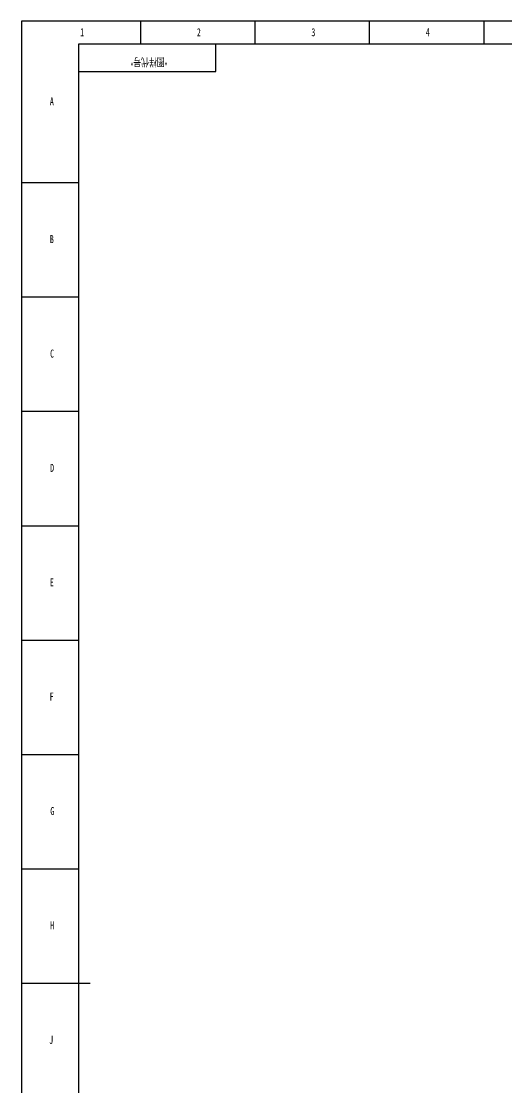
# Model space of a CAD drawing. Header units: millimetres. Extents: x 0 to 1189, y 0 to 841.
# Drawn here: x 0 to 212, y 374.8 to 841 of the extents above; entities that cross this region are included whole.
import ezdxf

# ---------------------------------------------------------------- set-up
doc = ezdxf.new("R2010")
doc.units = ezdxf.units.MM
for name, color, linetype in [('10', 7, 'Continuous'), ('5', 7, 'Continuous'), ('SLD-0', 7, 'Continuous')]:
    doc.layers.add(name, color=color, linetype=linetype)
doc.styles.add('SLDTEXTSTYLE0', font='TXT', dxfattribs={"width": 0.7, "bigfont": 'bigfont'})
doc.styles.add('SLDTEXTSTYLE5', font='TXT', dxfattribs={"width": 0.7})

msp = doc.modelspace()

# ---------------------------------------------------------------- linework, layer by layer
at = {"layer": '5', "color": 7}
for p, q in [((1189, 841), (0, 841)), ((0, 841), (0, 0))]:
    msp.add_line(p, q, dxfattribs=at)
at = {"layer": '5'}
for p, q in [((52, 841), (52, 831.05)), ((102, 841), (102, 831.05)), ((152, 841), (152, 831.05)), ((202, 841), (202, 831.05)), ((0, 770.5), (25, 770.5)), ((0, 720.5), (25, 720.5)), ((0, 670.5), (25, 670.5)), ((0, 620.5), (25, 620.5)), ((0, 570.5), (25, 570.5)), ((0, 520.5), (25, 520.5)), ((0, 470.5), (25, 470.5))]:
    msp.add_line(p, q, dxfattribs=at)
at = {"layer": '5', "color": 7, "lineweight": 25}
for p, q in [((1179, 831.05), (25, 831.05)), ((25, 831.05), (25, 10)), ((85, 819), (85, 831)), ((25, 819), (85, 819))]:
    msp.add_line(p, q, dxfattribs=at)
at = {"layer": '5', "lineweight": 25}
msp.add_line((0, 420.5), (30, 420.5), dxfattribs=at)

# ---------------------------------------------------------------- texts
at = {"layer": '10', "char_height": 3.5, "attachment_point": 2, "style": 'SLDTEXTSTYLE5'}
for s, insert in [('1', (26.544, 837.993)), ('2', (77.544, 837.993)), ('3', (127.544, 837.993)), ('4', (177.544, 837.993)), ('A', (13.32, 807.743)), ('B', (13.32, 747.534)), ('C', (13.427, 697.493)), ('D', (13.43, 647.534)), ('E', (13.318, 597.493)), ('F', (13.224, 547.534)), ('G', (13.539, 497.493)), ('H', (13.43, 447.534)), ('J', (13.015, 397.493))]:
    msp.add_mtext(s, dxfattribs=dict(at, insert=insert))
at = {"layer": 'SLD-0', "insert": (55.757, 821.738), "char_height": 3.5, "attachment_point": 2, "rotation": 180, "style": 'SLDTEXTSTYLE0'}
msp.add_mtext('“图样代号”', dxfattribs=at)

doc.saveas('drawing.dxf')
